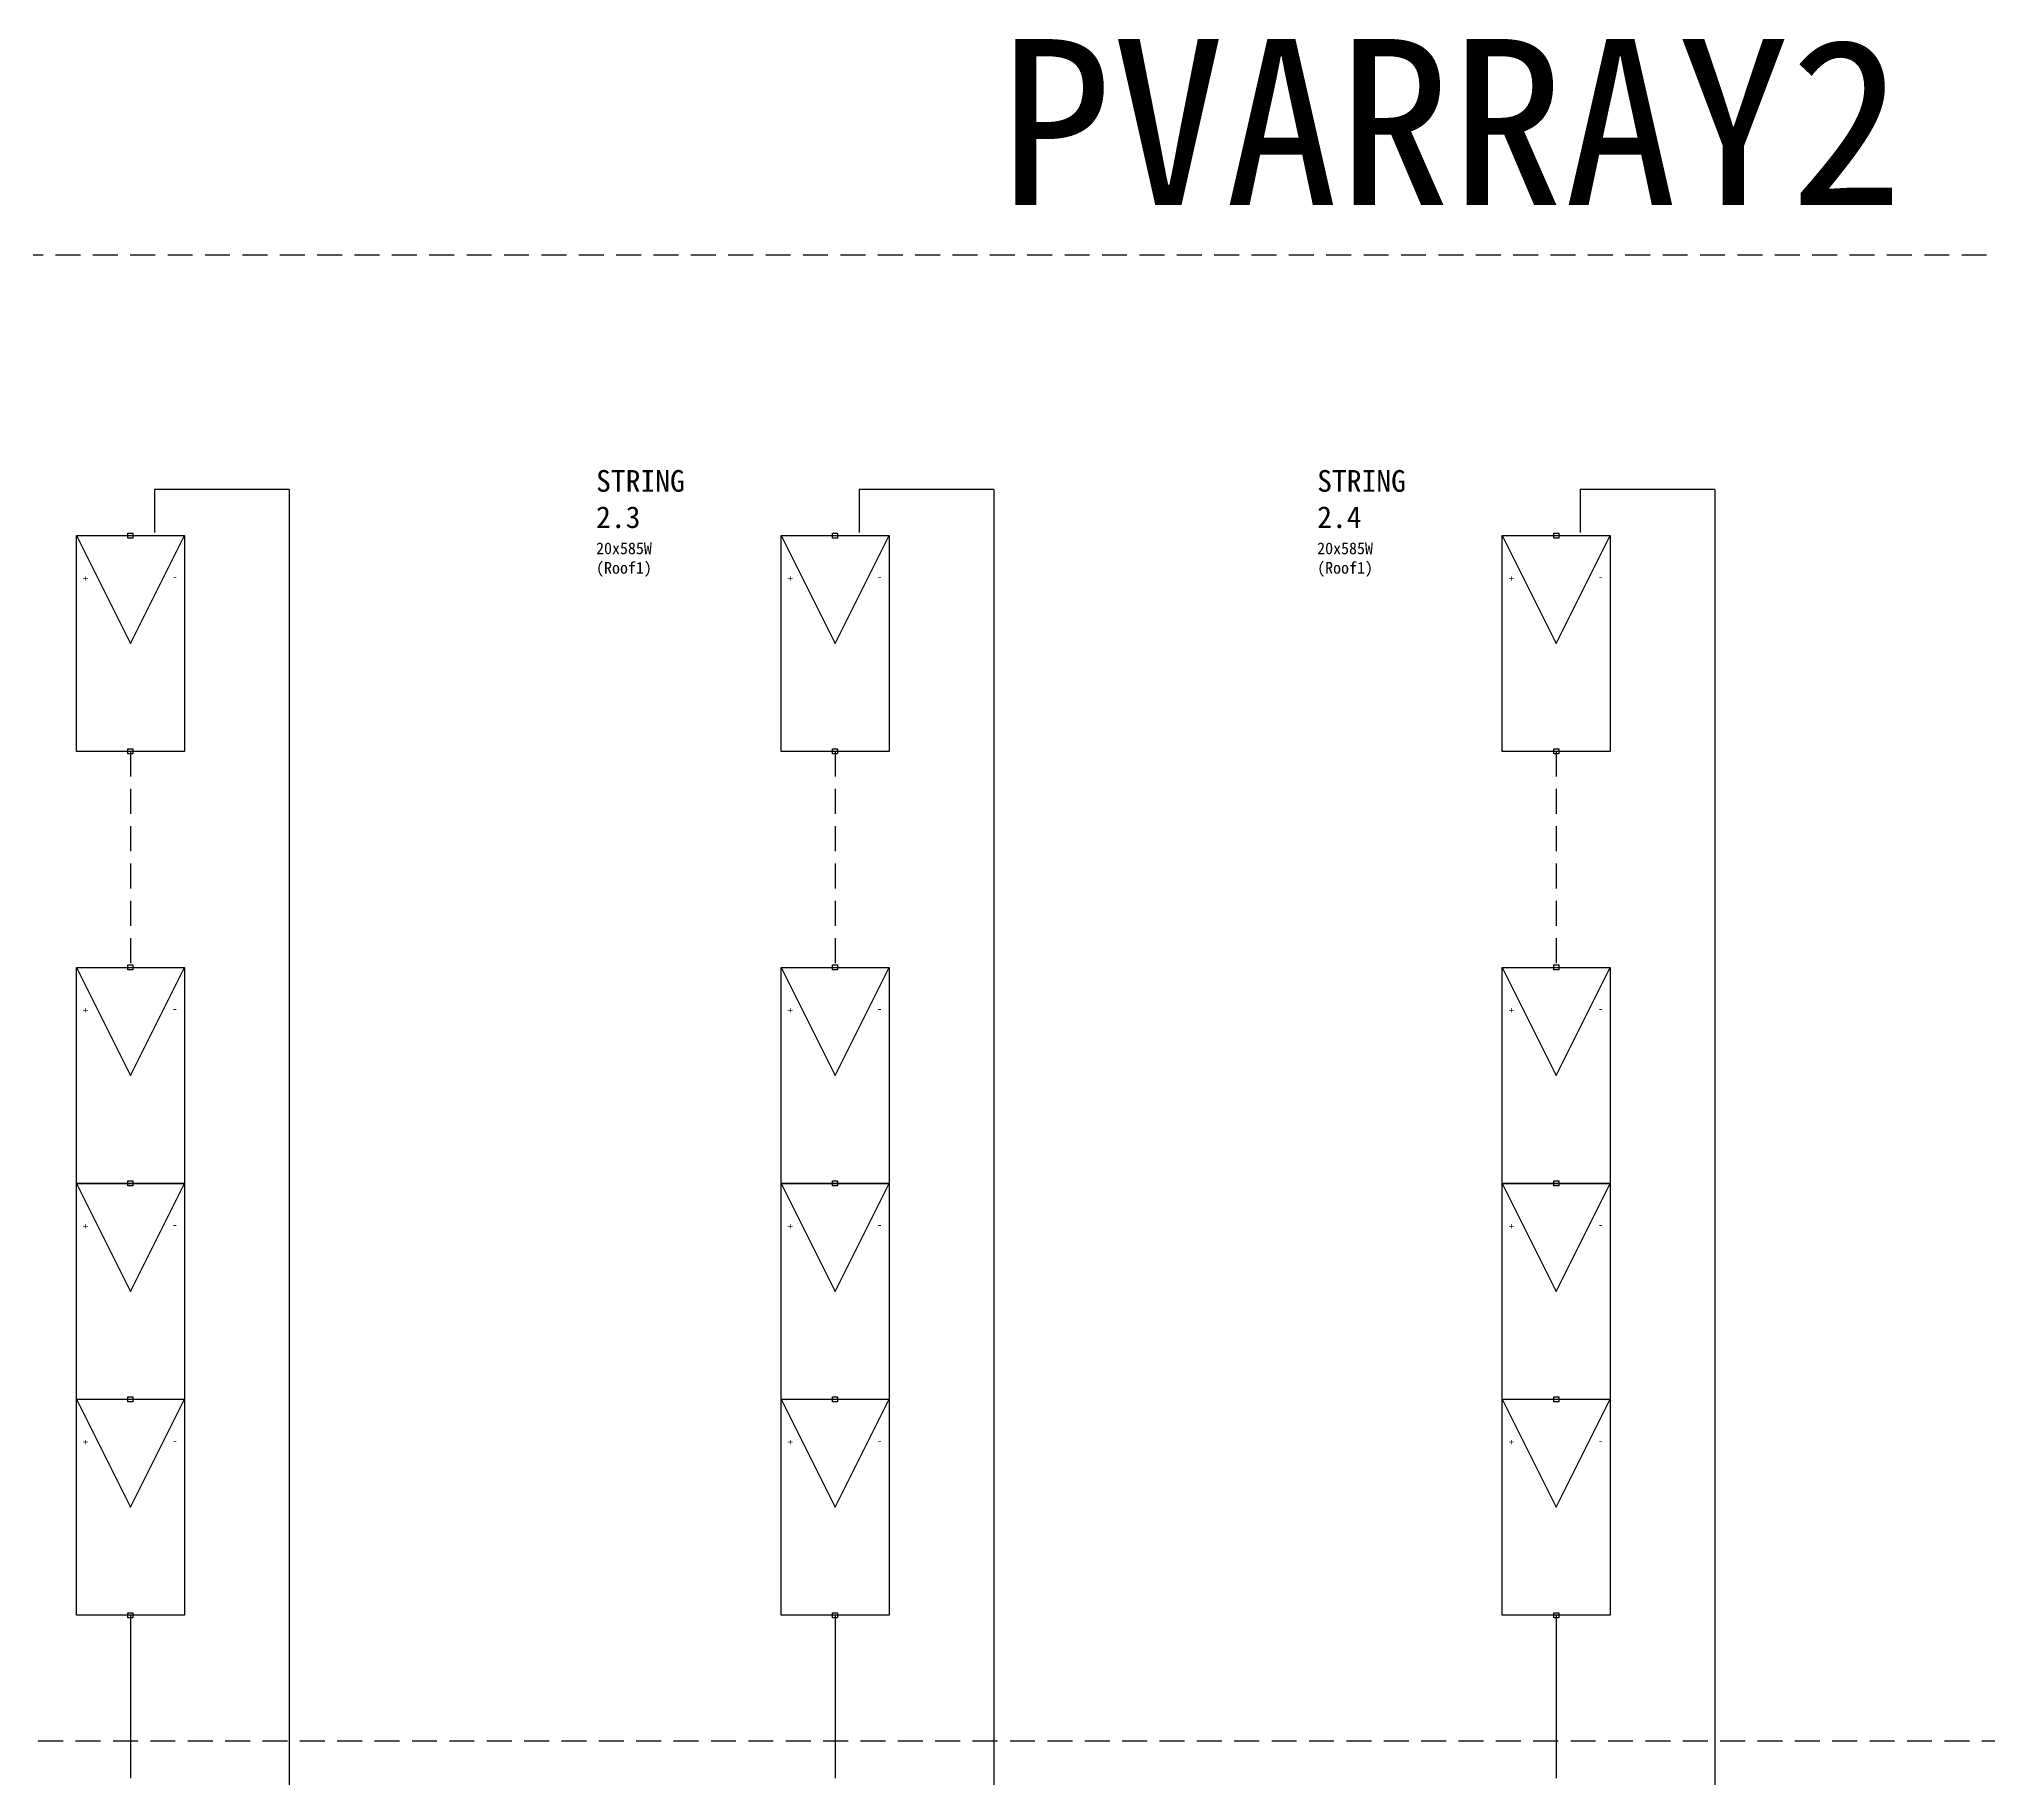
# Model space of a CAD drawing. Header units: millimetres. Extents: x 139 to 980, y -140 to 1049.
# Drawn here: x 637.3 to 754.7, y 799 to 903.7 of the extents above; entities that cross this region are included whole.
import ezdxf
from ezdxf.enums import TextEntityAlignment as Align

# ---------------------------------------------------------------- set-up
doc = ezdxf.new("R2010")
doc.units = ezdxf.units.MM
doc.header["$LTSCALE"] = 12
doc.linetypes.add('HIDDEN2', pattern=[0.1875, 0.125, -0.0625])
for name, color, linetype in [('GRY_20AWG', 250, 'Continuous'), ('LOCBOX', 92, 'HIDDEN2'), ('RED_10AWG', 1, 'Continuous'), ('SYMS', 7, 'Continuous')]:
    doc.layers.add(name, color=color, linetype=linetype)
doc.styles.get("Standard").update_dxf_attribs({"font": ''})
doc.styles.add('WD', font='')
doc.styles.get('Standard').set_extended_font_data('SimHei')
doc.styles.get('WD').set_extended_font_data('SimHei')

# ---------------------------------------------------------------- blocks, each defined once
blk = doc.blocks.new('HT0_01')
for p, q in [((-0.0625, 0.0625), (0.0625, 0.0625)), ((-0.0625, -0.0625), (-0.0625, 0.0625)), ((0.0625, 0.0625), (0.0625, -0.0625)), ((0.0625, -0.0625), (-0.0625, -0.0625))]:
    blk.add_line(p, q)
at = {"style": 'WD', "flags": 1}
for tag, p in [('X4TERM01', (-0.0625, 0)), ('X2TERM01', (0, 0.0625)), ('X1TERM01', (0.0625, 0)), ('X8TERM01', (0, -0.0625))]:
    blk.add_attdef(tag, p, '', height=0.01, dxfattribs=at)
blk = doc.blocks.new('PVM')
at = {"color": 5}
for p, q in [((2, 1), (1, 0.5)), ((1, 0.5), (2, 0))]:
    blk.add_line(p, q, dxfattribs=at)
blk.add_lwpolyline([(0, 1), (2, 1), (2, 0), (0, 0)], close=True, dxfattribs=at)
at = {"layer": 'SYMS', "color": 5, "xscale": 0.3699338068975089, "yscale": 0.3699338068975089, "zscale": 0.3699338068975089}
for p in [(0, 0.5), (2, 0.5)]:
    blk.add_blockref('HT0_01', p, dxfattribs=at)
at = {"color": 5, "char_height": 0.065, "attachment_point": 1}
for s, insert, rotation in [('+', (1.625, 0.883), 180), ('-', (1.57, 0.067), 90)]:
    blk.add_mtext_dynamic_manual_height_columns(s, width=0.09892, gutter_width=0.325, heights=[0], dxfattribs=dict(at, insert=insert, rotation=rotation))

msp = doc.modelspace()

# ---------------------------------------------------------------- linework, layer by layer
at = {"linetype": 'HIDDEN2'}
for p, q in [((642.82, 860.83), (642.82, 847.82)), ((685.24, 860.83), (685.24, 847.82)), ((728.64, 860.83), (728.64, 847.82))]:
    msp.add_line(p, q, dxfattribs=at)
at = {"layer": 'GRY_20AWG'}
msp.add_line((685.24, 808.81), (685.24, 799), dxfattribs=at)
at = {"layer": 'LOCBOX', "color": 5}
msp.add_lwpolyline([(564.06, 890.74), (880.57, 890.74), (880.57, 725.19), (564.06, 725.19)], close=True, dxfattribs=at)
at = {"layer": 'LOCBOX', "color": 1}
msp.add_lwpolyline([(587.77, 801.25), (863.1, 801.25), (863.1, 768.54), (587.77, 768.54)], close=True, dxfattribs=at)
at = {"layer": 'RED_10AWG'}
for p, q in [((652.37, 876.61), (644.27, 876.61)), ((644.27, 876.61), (644.27, 874.02)), ((652.37, 876.61), (652.37, 793.87)), ((694.79, 876.61), (686.69, 876.61)), ((686.69, 876.61), (686.69, 874.02)), ((694.79, 876.61), (694.79, 793.87)), ((738.2, 876.61), (730.1, 876.61)), ((730.1, 876.61), (730.1, 874.02)), ((738.2, 876.61), (738.2, 793.87)), ((642.82, 808.81), (642.82, 799)), ((728.64, 808.81), (728.64, 799))]:
    msp.add_line(p, q, dxfattribs=at)

# ---------------------------------------------------------------- block references
at = {"layer": 'SYMS', "xscale": 6.503093813421009, "yscale": 6.503093813421009, "zscale": 6.503093813421009, "rotation": 90}
for p in [(646.07, 860.83), (688.49, 860.83), (731.9, 860.83), (646.07, 834.82), (688.49, 834.82), (731.9, 834.82), (646.07, 821.81), (688.49, 821.81), (731.9, 821.81), (646.07, 808.81), (688.49, 808.81), (731.9, 808.81)]:
    msp.add_blockref('PVM', p, dxfattribs=at)

# ---------------------------------------------------------------- texts
at = {"char_height": 1.3086, "attachment_point": 1}
for s, insert in [('{\\C240;\\c2367469;STRING 2.3^J\\H0.53846x;\\C256;\\c0;20x585W^J(Roof1)}', (670.85, 877.78)), ('{\\C240;\\c2367469;STRING 2.4^J\\H0.53846x;\\C256;\\c0;20x585W^J(Roof1)}', (714.26, 877.78))]:
    msp.add_mtext_dynamic_manual_height_columns(s, width=1.9107, gutter_width=0.325, heights=[0], dxfattribs=dict(at, insert=insert))
at = {"layer": 'LOCBOX', "color": 5}
msp.add_text('PVARRAY2', height=10, dxfattribs=at).set_placement((722.31, 890.74), align=Align.BOTTOM_CENTER)

doc.saveas('drawing.dxf')
